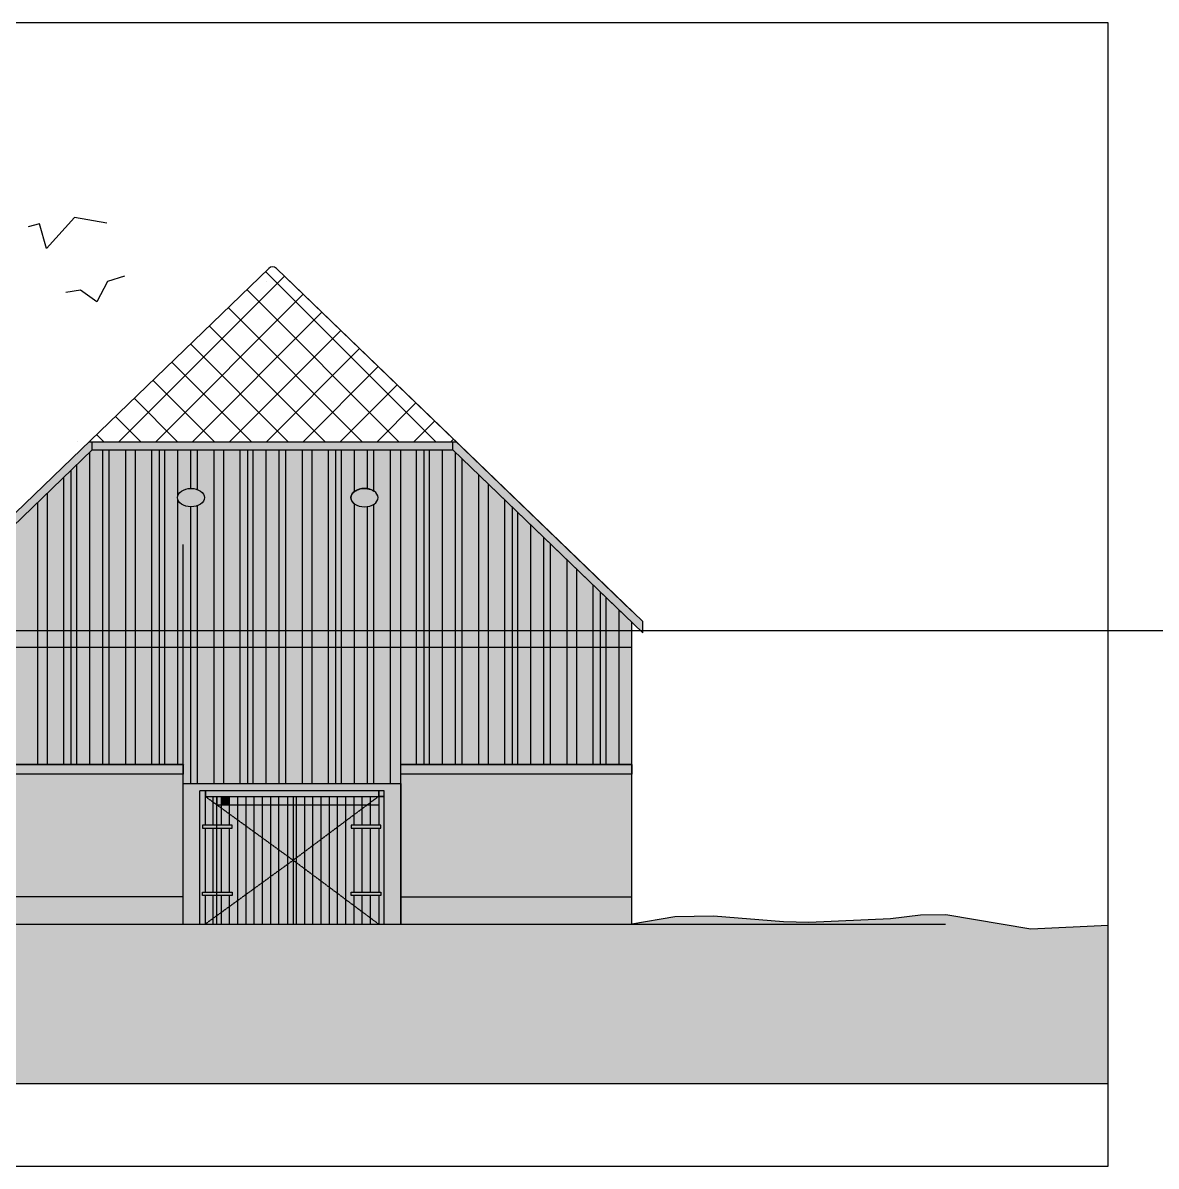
# Model space of a CAD drawing. Header units: metres. Extents: x 2773 to 296211, y -82189 to 61223.
# Drawn here: x 63380 to 84071, y -1969 to 18894 of the extents above; entities that cross this region are included whole.
import ezdxf

# ---------------------------------------------------------------- set-up
doc = ezdxf.new("R2010")
doc.units = ezdxf.units.M
doc.header["$LTSCALE"] = 0.5
doc.linetypes.add('ACAD_ISO03W100', pattern=[30, 12, -18])
doc.linetypes.add('DASHED2', pattern=[9.525, 6.35, -3.175])
doc.layers.add('-help', color=4, linetype='Continuous', plot=False)
doc.layers.add('KON_HL', color=4, linetype='Continuous', plot=False)
for name, color, linetype in [('-höhenlinien', 251, 'ACAD_ISO03W100'), ('KON_025', 1, 'Continuous'), ('KON_050', 5, 'Continuous'), ('KON_SCHRAFF', 1, 'Continuous'), ('KON_STRICHLINIE', 1, 'DASHED2'), ('schnitte', 250, 'Continuous')]:
    doc.layers.add(name, color=color, linetype=linetype)

msp = doc.modelspace()

# ---------------------------------------------------------------- hatches: boundary and pattern name
at = {"layer": '-höhenlinien', "ltscale": 0.01, "true_color": 0xe8e8e8, "transparency": 33554536}
h = msp.add_hatch(color=254, dxfattribs=at)
h.dxf.hatch_style = 1
h.set_gradient(color1=(188, 182, 179), rotation=270)
h.paths.add_polyline_path([(83193.38, -465.92), (83193.38, 2424.59), (81782.85, 2356.96), (80232.35, 2617.32), (79769.58, 2610.76), (79219.96, 2540.75), (77727.12, 2479.56), (77265.9, 2490.68), (75991.6, 2591.39), (75284.61, 2582.59), (74499.07, 2447.76), (61379.07, 2447.76), (61296.71, 2932.78), (61307.99, 3259.33), (61311.94, 3455.92), (61284.1, 3782.51), (61238.98, 4008.2), (61189.22, 4343.81), (61116.06, 4616.84), (61007.63, 4725.27), (60970.84, 4862.56), (60849.75, 4932.47), (60113.93, 4883.53), (59925.79, 4850.1), (59730.26, 4847.67), (59629.42, 4846.41), (59502.78, 4874.64), (59365.12, 4872.92), (57868.88, 4801.18), (56318.38, 5061.54), (55855.6, 5054.98), (55291.72, 4983.16), (55291.72, -465.92)])
at = {"layer": 'KON_025', "transparency": 33554656}
h = msp.add_hatch(dxfattribs=at)
h.set_pattern_fill('NET', color=256, scale=150, angle=45)
edge = h.paths.add_edge_path()
edge.add_arc((67939.37, 14341.62), 100, 48.899189, 133.9325)
edge.add_line((67869.99, 14413.63), (67939.07, 14480.76))
edge.add_line((67939.07, 14480.76), (64586.42, 11250.76))
edge.add_line((64586.42, 11250.76), (71291.44, 11250.76))
edge.add_line((71291.44, 11250.76), (68154.7, 14272.47))
edge.add_line((68154.7, 14272.47), (68005.11, 14416.97))
at = {"layer": 'KON_025', "true_color": 0x736c68, "transparency": 33554610}
h = msp.add_hatch(color=251, dxfattribs=at)
h.dxf.hatch_style = 1
h.paths.add_polyline_path([(64646.62, 11100.76), (64646.62, 11250.76), (64586.71, 11250.76), (61181.46, 7970.4), (61181.46, 7762.68)])
h.paths.add_polyline_path([(64646.62, 11250.76), (64646.62, 11100.76), (71231.53, 11100.76), (71231.53, 11250.76)])
h.paths.add_polyline_path([(71291.44, 11250.76), (71231.53, 11250.76), (71231.53, 11100.76), (74696.68, 7762.68), (74696.68, 7970.4)])
at = {"layer": 'KON_025', "true_color": 0x636466, "transparency": 33554544}
h = msp.add_hatch(color=251, dxfattribs=at)
h.dxf.hatch_style = 1
h.paths.add_polyline_path([(73319.62, 9086.44), (73319.62, 8619.6), (74010.69, 7953.04), (74494.69, 7953.04)])
h.paths.add_polyline_path([(74494.69, 7953.04), (74010.69, 7953.04), (74243.13, 7728.84), (74494.69, 7728.84)])
h.paths.add_polyline_path([(71231.23, 11100.76), (64646.62, 11100.76), (61379.07, 7953.04), (61863.39, 7953.04), (64782.14, 10764.75), (71095.59, 10764.75), (73319.62, 8619.6), (73319.62, 9086.44)])
h.paths.add_polyline_path([(61863.39, 7953.04), (61379.07, 7953.04), (61379.07, 7728.84), (61630.66, 7728.84)])
at = {"layer": 'KON_025', "true_color": 0x736c68, "transparency": 33554656}
h = msp.add_hatch(color=251, dxfattribs=at)
h.dxf.hatch_style = 1
edge = h.paths.add_edge_path()
edge.add_ellipse((69617.28, 10230.5), major_axis=(-247.41, 0), ratio=0.67297123, start_angle=0, end_angle=360, ccw=False)
edge = h.paths.add_edge_path()
edge.add_ellipse((66450.54, 10230.5), major_axis=(247.41, 0), ratio=0.67297123, start_angle=0, end_angle=360)
at = {"layer": 'KON_025', "true_color": 0x636466, "transparency": 33554544}
h = msp.add_hatch(color=251, dxfattribs=at)
h.dxf.hatch_style = 1
h.paths.add_polyline_path([(74499.07, 7493.57), (61379.07, 7493.57), (61379.07, 7354.26), (74499.07, 7354.26)])
at = {"layer": 'KON_025', "true_color": 0xa48f7a, "transparency": 33554467}
h = msp.add_hatch(color=252, dxfattribs=at)
h.dxf.hatch_style = 1
h.paths.add_polyline_path([(74499.07, 5360.76), (70279.07, 5360.76), (70279.07, 5010.76), (70279.07, 2947.76), (74499.07, 2947.76)])
h.paths.add_polyline_path([(66309.07, 5010.76), (66309.07, 5360.76), (61379.07, 5360.76), (61379.07, 2947.76), (66309.07, 2947.76)])
h.paths.add_polyline_path([(66309.07, 2947.76), (61379.07, 2947.76), (61379.07, 2447.76), (66309.07, 2447.76)])
h.paths.add_polyline_path([(74499.07, 2947.76), (70279.07, 2947.76), (70279.07, 2447.76), (74499.07, 2447.76)])
at = {"layer": 'KON_025', "true_color": 0x636466, "transparency": 33554544}
h = msp.add_hatch(color=251, dxfattribs=at)
h.dxf.hatch_style = 1
h.paths.add_polyline_path([(66309.07, 5185.76), (66309.07, 5360.76), (61379.07, 5360.76), (61379.07, 5185.76)])
h.paths.add_polyline_path([(74499.07, 5185.76), (74499.07, 5360.76), (70279.07, 5360.76), (70279.07, 5185.76)])
h = msp.add_hatch(color=251, dxfattribs=at)
h.dxf.hatch_style = 1
h.paths.add_polyline_path([(66309.07, 4919.28), (66551.55, 4919.28), (66551.55, 2447.76), (66309.07, 2447.76)])
h.paths.add_polyline_path([(66309.07, 5010.76), (70279.07, 5010.76), (70279.07, 4922.86), (66309.07, 4922.86)])
at = {"layer": 'KON_025', "true_color": 0x736c68, "transparency": 33554656}
h = msp.add_hatch(color=251, dxfattribs=at)
h.dxf.hatch_style = 1
h.paths.add_polyline_path([(67203.21, 4195.36), (67203.21, 4253.62), (66660.48, 4253.62), (66660.48, 4195.36)])
h.paths.add_polyline_path([(66660.48, 2971.9), (67203.21, 2971.9), (67203.21, 3030.15), (66660.48, 3030.15)])
h.paths.add_polyline_path([(69375.48, 2971.9), (69918.21, 2971.9), (69918.21, 3030.15), (69375.48, 3030.15)])
h.paths.add_polyline_path([(69918.21, 4195.36), (69918.21, 4253.62), (69375.48, 4253.62), (69375.48, 4195.36)])
at = {"layer": 'KON_SCHRAFF', "true_color": 0xa48f7a, "transparency": 33554574}
h = msp.add_hatch(color=252, dxfattribs=at)
h.dxf.hatch_style = 1
h.paths.add_polyline_path([(61616.8, 7493.57), (61379.07, 7493.57), (61379.07, 5360.76), (61616.8, 5360.76)])
h.paths.add_polyline_path([(61616.8, 8182.05), (61379.07, 7953.04), (61379.07, 7493.57), (61616.8, 7493.57)])
h.paths.add_polyline_path([(62216.73, 7493.57), (62040.42, 7493.57), (62040.42, 5360.76), (62216.73, 5360.76)])
h.paths.add_polyline_path([(62216.73, 8759.98), (62040.42, 8590.14), (62040.42, 7493.57), (62216.73, 7493.57)])
h.paths.add_polyline_path([(62654.02, 7493.57), (62514.37, 7493.57), (62514.37, 5360.76), (62654.02, 5360.76)])
h.paths.add_polyline_path([(62654.02, 9181.23), (62514.37, 9046.7), (62514.37, 7493.57), (62654.02, 7493.57)])
h.paths.add_polyline_path([(63651.17, 7493.57), (63346.4, 7493.57), (63346.4, 5360.76), (63651.17, 5360.76)])
h.paths.add_polyline_path([(63651.17, 10141.81), (63346.4, 9848.23), (63346.4, 7493.57), (63651.17, 7493.57)])
h.paths.add_polyline_path([(64264.76, 10732.91), (64125.11, 10598.38), (64125.11, 7493.57), (64264.76, 7493.57)])
h.paths.add_polyline_path([(64264.76, 7493.57), (64125.11, 7493.57), (64125.11, 5360.76), (64264.76, 5360.76)])
h.paths.add_polyline_path([(64838.29, 7493.57), (64600.56, 7493.57), (64600.56, 5360.76), (64838.29, 5360.76)])
h.paths.add_polyline_path([(64838.29, 11100.76), (64646.62, 11100.76), (64600.56, 11056.39), (64600.56, 7493.57), (64838.29, 7493.57)])
h.paths.add_polyline_path([(65438.22, 11100.76), (65261.91, 11100.76), (65261.91, 7493.57), (65438.22, 7493.57)])
h.paths.add_polyline_path([(65438.22, 7493.57), (65261.91, 7493.57), (65261.91, 5360.76), (65438.22, 5360.76)])
h.paths.add_polyline_path([(65973.58, 7493.57), (65875.51, 7493.57), (65875.51, 5360.76), (65973.58, 5360.76)])
h.paths.add_polyline_path([(65973.58, 11100.76), (65875.51, 11100.76), (65875.51, 7493.57), (65973.58, 7493.57)])
h.paths.add_polyline_path([(66309.07, 7493.57), (66211.3, 7493.57), (66211.3, 5360.76), (66309.07, 5360.76)])
h.paths.add_polyline_path([(66449.03, 7493.57), (66309.07, 7493.57), (66309.07, 5010.76), (66449.03, 5010.76)])
h.paths.add_polyline_path([(67584.32, 11100.76), (67486.25, 11100.76), (67486.25, 7493.57), (67584.32, 7493.57)])
h.paths.add_polyline_path([(67584.32, 7493.57), (67486.25, 7493.57), (67486.25, 5010.76), (67584.32, 5010.76)])
h.paths.add_polyline_path([(67346.6, 7493.57), (67048.96, 7493.57), (67048.96, 5010.76), (67346.6, 5010.76)])
h.paths.add_polyline_path([(67346.6, 11100.76), (67048.96, 11100.76), (67048.96, 7493.57), (67346.6, 7493.57)])
h.paths.add_polyline_path([(68483.4, 11100.76), (68178.64, 11100.76), (68178.64, 7493.57), (68483.4, 7493.57)])
h.paths.add_polyline_path([(68483.4, 7493.57), (68178.64, 7493.57), (68178.64, 5010.76), (68483.4, 5010.76)])
h.paths.add_polyline_path([(68957.34, 11100.76), (68659.71, 11100.76), (68659.71, 7493.57), (68957.34, 7493.57)])
h.paths.add_polyline_path([(68957.34, 7493.57), (68659.71, 7493.57), (68659.71, 5010.76), (68957.34, 5010.76)])
h.paths.add_polyline_path([(69432.79, 7493.57), (69195.07, 7493.57), (69195.07, 5010.76), (69432.79, 5010.76)])
h.paths.add_polyline_path([(70094.14, 7493.57), (69789.38, 7493.57), (69789.38, 5010.76), (70094.14, 5010.76)])
h.paths.add_polyline_path([(70707.74, 7493.57), (70568.09, 7493.57), (70568.09, 5360.76), (70707.74, 5360.76)])
h.paths.add_polyline_path([(70707.74, 11100.76), (70568.09, 11100.76), (70568.09, 7493.57), (70707.74, 7493.57)])
h.paths.add_polyline_path([(72178.83, 10187.83), (71881.2, 10474.57), (71881.2, 7493.57), (72178.83, 7493.57)])
h.paths.add_polyline_path([(72178.83, 7493.57), (71881.2, 7493.57), (71881.2, 5360.76), (72178.83, 5360.76)])
h.paths.add_polyline_path([(72654.28, 7493.57), (72416.55, 7493.57), (72416.55, 5360.76), (72654.28, 5360.76)])
h.paths.add_polyline_path([(72654.28, 9729.77), (72416.55, 9958.8), (72416.55, 7493.57), (72654.28, 7493.57)])
h.paths.add_polyline_path([(73315.63, 7493.57), (73010.87, 7493.57), (73010.87, 5360.76), (73315.63, 5360.76)])
h.paths.add_polyline_path([(73315.63, 9092.62), (73010.87, 9386.23), (73010.87, 7493.57), (73315.63, 7493.57)])
h.paths.add_polyline_path([(73789.57, 8636.01), (73491.94, 8922.76), (73491.94, 7493.57), (73789.57, 7493.57)])
h.paths.add_polyline_path([(73789.57, 7493.57), (73491.94, 7493.57), (73491.94, 5360.76), (73789.57, 5360.76)])
h.paths.add_polyline_path([(74265.02, 7493.57), (74027.3, 7493.57), (74027.3, 5360.76), (74265.02, 5360.76)])
h.paths.add_polyline_path([(74265.02, 8177.96), (74027.3, 8406.99), (74027.3, 7493.57), (74265.02, 7493.57)])
h.paths.add_polyline_path([(69432.79, 10119.57), (69410.79, 10138.79), (69393.18, 10159.96), (69380.33, 10182.63), (69372.5, 10206.31), (69369.88, 10230.5), (69374.1, 10261.15), (69386.64, 10290.75), (69407.06, 10318.3), (69432.79, 10341.17), (69432.79, 11100.76), (69195.07, 11100.76), (69195.07, 7493.57), (69432.79, 7493.57)])
h.paths.add_polyline_path([(69818.37, 10133.5), (69789.38, 10110.89), (69789.38, 7493.57), (70094.14, 7493.57), (70094.14, 11100.76), (69789.38, 11100.76), (69789.38, 10349.84), (69816.4, 10329.33), (69839.43, 10303.8), (69855.31, 10275.91), (69863.54, 10246.56), (69863.84, 10216.69), (69856.2, 10187.27), (69840.88, 10159.24)])
h.paths.add_polyline_path([(66449.03, 10064.01), (66408.81, 10066.39), (66369.7, 10073.15), (66332.75, 10084.09), (66298.93, 10098.93), (66269.15, 10117.28), (66244.2, 10138.64), (66224.74, 10162.45), (66211.3, 10188.07), (66211.3, 7493.57), (66449.03, 7493.57)])
h.paths.add_polyline_path([(66408.81, 10394.62), (66449.03, 10397), (66449.03, 11100.76), (66211.3, 11100.76), (66211.3, 10272.93), (66224.74, 10298.55), (66244.2, 10322.36), (66269.15, 10343.73), (66298.93, 10362.07), (66332.75, 10376.92), (66369.7, 10387.86)])
at = {"layer": 'KON_SCHRAFF', "true_color": 0x826e59, "transparency": 33554526}
h = msp.add_hatch(color=47, dxfattribs=at)
h.dxf.hatch_style = 1
h.paths.add_polyline_path([(61735.66, 7493.57), (61616.8, 7493.57), (61616.8, 5360.76), (61735.66, 5360.76)])
h.paths.add_polyline_path([(61735.66, 8296.55), (61616.8, 8182.05), (61616.8, 7493.57), (61735.66, 7493.57)])
h.paths.add_polyline_path([(62514.37, 9046.7), (62216.73, 8759.98), (62216.73, 7493.57), (62514.37, 7493.57)])
h.paths.add_polyline_path([(62514.37, 7493.57), (62216.73, 7493.57), (62216.73, 5360.76), (62514.37, 5360.76)])
h.paths.add_polyline_path([(62989.82, 7493.57), (62752.09, 7493.57), (62752.09, 5360.76), (62989.82, 5360.76)])
h.paths.add_polyline_path([(62989.82, 9504.72), (62752.09, 9275.71), (62752.09, 7493.57), (62989.82, 7493.57)])
h.paths.add_polyline_path([(63827.48, 7493.57), (63651.17, 7493.57), (63651.17, 5360.76), (63827.48, 5360.76)])
h.paths.add_polyline_path([(63827.48, 10311.66), (63651.17, 10141.81), (63651.17, 7493.57), (63827.48, 7493.57)])
h.paths.add_polyline_path([(64600.56, 7493.57), (64362.84, 7493.57), (64362.84, 5360.76), (64600.56, 5360.76)])
h.paths.add_polyline_path([(64600.56, 11056.39), (64362.84, 10827.38), (64362.84, 7493.57), (64600.56, 7493.57)])
h.paths.add_polyline_path([(65261.91, 7493.57), (64957.15, 7493.57), (64957.15, 5360.76), (65261.91, 5360.76)])
h.paths.add_polyline_path([(65261.91, 11100.76), (64957.15, 11100.76), (64957.15, 7493.57), (65261.91, 7493.57)])
h.paths.add_polyline_path([(65735.85, 11100.76), (65438.22, 11100.76), (65438.22, 7493.57), (65735.85, 7493.57)])
h.paths.add_polyline_path([(65735.85, 7493.57), (65438.22, 7493.57), (65438.22, 5360.76), (65735.85, 5360.76)])
h.paths.add_polyline_path([(66211.3, 7493.57), (65973.58, 7493.57), (65973.58, 5360.76), (66211.3, 5360.76)])
h.paths.add_polyline_path([(66872.65, 7493.57), (66567.89, 7493.57), (66567.89, 5010.76), (66872.65, 5010.76)])
h.paths.add_polyline_path([(67822.05, 11100.76), (67584.32, 11100.76), (67584.32, 7493.57), (67822.05, 7493.57)])
h.paths.add_polyline_path([(67822.05, 7493.57), (67584.32, 7493.57), (67584.32, 5010.76), (67822.05, 5010.76)])
h.paths.add_polyline_path([(68178.64, 7493.57), (68059.77, 7493.57), (68059.77, 5010.76), (68178.64, 5010.76)])
h.paths.add_polyline_path([(68178.64, 11100.76), (68059.77, 11100.76), (68059.77, 7493.57), (68178.64, 7493.57)])
h.paths.add_polyline_path([(68659.71, 11100.76), (68483.4, 11100.76), (68483.4, 7493.57), (68659.71, 7493.57)])
h.paths.add_polyline_path([(68659.71, 7493.57), (68483.4, 7493.57), (68483.4, 5010.76), (68659.71, 5010.76)])
h.paths.add_polyline_path([(70568.09, 7493.57), (70279.07, 7493.57), (70279.07, 5360.76), (70568.09, 5360.76)])
h.paths.add_polyline_path([(70568.09, 11100.76), (70279.07, 11100.76), (70279.07, 7493.57), (70568.09, 7493.57)])
h.paths.add_polyline_path([(71043.54, 11100.76), (70805.81, 11100.76), (70805.81, 7493.57), (71043.54, 7493.57)])
h.paths.add_polyline_path([(71043.54, 7493.57), (70805.81, 7493.57), (70805.81, 5360.76), (71043.54, 5360.76)])
h.paths.add_polyline_path([(71704.89, 10644.43), (71400.12, 10938.04), (71400.12, 7493.57), (71704.89, 7493.57)])
h.paths.add_polyline_path([(71704.89, 7493.57), (71400.12, 7493.57), (71400.12, 5360.76), (71704.89, 5360.76)])
h.paths.add_polyline_path([(72416.55, 7493.57), (72318.48, 7493.57), (72318.48, 5360.76), (72416.55, 5360.76)])
h.paths.add_polyline_path([(72416.55, 9958.8), (72318.48, 10053.29), (72318.48, 7493.57), (72416.55, 7493.57)])
h.paths.add_polyline_path([(73491.94, 8922.76), (73315.63, 9092.62), (73315.63, 7493.57), (73491.94, 7493.57)])
h.paths.add_polyline_path([(73491.94, 7493.57), (73315.63, 7493.57), (73315.63, 5360.76), (73491.94, 5360.76)])
h.paths.add_polyline_path([(73929.22, 7493.57), (73789.57, 7493.57), (73789.57, 5360.76), (73929.22, 5360.76)])
h.paths.add_polyline_path([(73929.22, 8501.47), (73789.57, 8636.01), (73789.57, 7493.57), (73929.22, 7493.57)])
h.paths.add_polyline_path([(66567.89, 10377.08), (66604.88, 10360.63), (66636.91, 10340.01), (66662.96, 10315.86), (66682.19, 10288.98), (66693.98, 10260.22), (66697.95, 10230.5), (66693.98, 10200.79), (66682.19, 10172.03), (66662.96, 10145.14), (66636.91, 10121), (66604.88, 10100.38), (66567.89, 10083.93), (66567.89, 7493.57), (66872.65, 7493.57), (66872.65, 11100.76), (66567.89, 11100.76)])
h.paths.add_polyline_path([(66211.3, 10188.07), (66203.9, 10217.4), (66204.38, 10247.15), (66211.3, 10271.45), (66211.3, 11100.76), (65973.58, 11100.76), (65973.58, 7493.57), (66211.3, 7493.57)])
at = {"layer": 'KON_SCHRAFF', "true_color": 0xc5b7aa}
h = msp.add_hatch(color=9, dxfattribs=at)
h.dxf.hatch_style = 1
h.paths.add_polyline_path([(62040.42, 7493.57), (61735.66, 7493.57), (61735.66, 5360.76), (62040.42, 5360.76)])
h.paths.add_polyline_path([(62040.42, 8590.14), (61735.66, 8296.55), (61735.66, 7493.57), (62040.42, 7493.57)])
h.paths.add_polyline_path([(62752.09, 9275.71), (62654.02, 9181.23), (62654.02, 7493.57), (62752.09, 7493.57)])
h.paths.add_polyline_path([(62752.09, 7493.57), (62654.02, 7493.57), (62654.02, 5360.76), (62752.09, 5360.76)])
h.paths.add_polyline_path([(63227.54, 7493.57), (62989.82, 7493.57), (62989.82, 5360.76), (63227.54, 5360.76)])
h.paths.add_polyline_path([(63227.54, 9733.72), (62989.82, 9504.72), (62989.82, 7493.57), (63227.54, 7493.57)])
h.paths.add_polyline_path([(64125.11, 10598.38), (63827.48, 10311.66), (63827.48, 7493.57), (64125.11, 7493.57)])
h.paths.add_polyline_path([(64125.11, 7493.57), (63827.48, 7493.57), (63827.48, 5360.76), (64125.11, 5360.76)])
h.paths.add_polyline_path([(64362.84, 10827.38), (64264.76, 10732.91), (64264.76, 7493.57), (64362.84, 7493.57)])
h.paths.add_polyline_path([(64362.84, 7493.57), (64264.76, 7493.57), (64264.76, 5360.76), (64362.84, 5360.76)])
h.paths.add_polyline_path([(65875.51, 7493.57), (65735.85, 7493.57), (65735.85, 5360.76), (65875.51, 5360.76)])
h.paths.add_polyline_path([(65875.51, 11100.76), (65735.85, 11100.76), (65735.85, 7493.57), (65875.51, 7493.57)])
h.paths.add_polyline_path([(66567.89, 7493.57), (66449.03, 7493.57), (66449.03, 5010.76), (66567.89, 5010.76)])
h.paths.add_polyline_path([(67048.96, 11100.76), (66872.65, 11100.76), (66872.65, 7493.57), (67048.96, 7493.57)])
h.paths.add_polyline_path([(67048.96, 7493.57), (66872.65, 7493.57), (66872.65, 5010.76), (67048.96, 5010.76)])
h.paths.add_polyline_path([(67486.25, 11100.76), (67346.6, 11100.76), (67346.6, 7493.57), (67486.25, 7493.57)])
h.paths.add_polyline_path([(67486.25, 7493.57), (67346.6, 7493.57), (67346.6, 5010.76), (67486.25, 5010.76)])
h.paths.add_polyline_path([(67939.07, 7493.57), (67822.05, 7493.57), (67822.05, 5010.76), (67939.07, 5010.76)])
h.paths.add_polyline_path([(68059.77, 7493.57), (67939.07, 7493.57), (67939.07, 5010.76), (68059.77, 5010.76)])
h.paths.add_polyline_path([(68059.77, 11100.76), (67939.07, 11100.76), (67939.07, 7493.57), (68059.77, 7493.57)])
h.paths.add_polyline_path([(67939.07, 11100.76), (67822.05, 11100.76), (67822.05, 7493.57), (67939.07, 7493.57)])
h.paths.add_polyline_path([(69096.99, 11100.76), (68957.34, 11100.76), (68957.34, 7493.57), (69096.99, 7493.57)])
h.paths.add_polyline_path([(69096.99, 7493.57), (68957.34, 7493.57), (68957.34, 5010.76), (69096.99, 5010.76)])
h.paths.add_polyline_path([(69789.38, 7493.57), (69670.52, 7493.57), (69670.52, 5010.76), (69789.38, 5010.76)])
h.paths.add_polyline_path([(70805.81, 11100.76), (70707.74, 11100.76), (70707.74, 7493.57), (70805.81, 7493.57)])
h.paths.add_polyline_path([(70805.81, 7493.57), (70707.74, 7493.57), (70707.74, 5360.76), (70805.81, 5360.76)])
h.paths.add_polyline_path([(72892, 7493.57), (72654.28, 7493.57), (72654.28, 5360.76), (72892, 5360.76)])
h.paths.add_polyline_path([(72892, 9500.74), (72654.28, 9729.77), (72654.28, 7493.57), (72892, 7493.57)])
h.paths.add_polyline_path([(71400.12, 10938.04), (71281.26, 11052.56), (71281.26, 7493.57), (71400.12, 7493.57)])
h.paths.add_polyline_path([(71400.12, 7493.57), (71281.26, 7493.57), (71281.26, 5360.76), (71400.12, 5360.76)])
h.paths.add_polyline_path([(74027.3, 7493.57), (73929.22, 7493.57), (73929.22, 5360.76), (74027.3, 5360.76)])
h.paths.add_polyline_path([(74027.3, 8406.99), (73929.22, 8501.47), (73929.22, 7493.57), (74027.3, 7493.57)])
h.paths.add_polyline_path([(69670.52, 10393.1), (69713.03, 10384.03), (69752.44, 10369.96), (69787.45, 10351.37), (69789.38, 10349.89), (69789.38, 11100.76), (69670.52, 11100.76)])
h.paths.add_polyline_path([(69713.03, 10076.98), (69670.52, 10067.91), (69670.52, 7493.57), (69789.38, 7493.57), (69789.38, 10111.12), (69787.45, 10109.64), (69752.44, 10091.04)])
h.paths.add_polyline_path([(66449.03, 10396.55), (66483.86, 10395.49), (66527.11, 10388.83), (66567.89, 10377.08), (66567.89, 11100.76), (66449.03, 11100.76)])
h.paths.add_polyline_path([(66483.86, 10065.52), (66449.03, 10064.46), (66449.03, 7493.57), (66567.89, 7493.57), (66567.89, 10083.93), (66527.11, 10072.18)])
at = {"layer": 'KON_SCHRAFF', "true_color": 0x826e59, "transparency": 33554562}
h = msp.add_hatch(color=47, dxfattribs=at)
h.dxf.hatch_style = 1
h.paths.add_polyline_path([(64957.15, 11100.76), (64838.29, 11100.76), (64838.29, 7493.57), (64957.15, 7493.57)])
h.paths.add_polyline_path([(64957.15, 7493.57), (64838.29, 7493.57), (64838.29, 5360.76), (64957.15, 5360.76)])
h.paths.add_polyline_path([(63346.4, 9848.23), (63227.54, 9733.72), (63227.54, 7493.57), (63346.4, 7493.57)])
h.paths.add_polyline_path([(63346.4, 7493.57), (63227.54, 7493.57), (63227.54, 5360.76), (63346.4, 5360.76)])
h.paths.add_polyline_path([(69670.52, 7493.57), (69432.79, 7493.57), (69432.79, 5010.76), (69670.52, 5010.76)])
h.paths.add_polyline_path([(69195.07, 11100.76), (69096.99, 11100.76), (69096.99, 7493.57), (69195.07, 7493.57)])
h.paths.add_polyline_path([(69195.07, 7493.57), (69096.99, 7493.57), (69096.99, 5010.76), (69195.07, 5010.76)])
h.paths.add_polyline_path([(70279.07, 7493.57), (70094.14, 7493.57), (70094.14, 5010.76), (70279.07, 5010.76), (70279.07, 5360.76)])
h.paths.add_polyline_path([(70279.07, 11100.76), (70094.14, 11100.76), (70094.14, 7493.57), (70279.07, 7493.57)])
h.paths.add_polyline_path([(71281.26, 11052.56), (71231.23, 11100.76), (71043.54, 11100.76), (71043.54, 7493.57), (71281.26, 7493.57)])
h.paths.add_polyline_path([(71281.26, 7493.57), (71043.54, 7493.57), (71043.54, 5360.76), (71281.26, 5360.76)])
h.paths.add_polyline_path([(71881.2, 7493.57), (71704.89, 7493.57), (71704.89, 5360.76), (71881.2, 5360.76)])
h.paths.add_polyline_path([(71881.2, 10474.57), (71704.89, 10644.43), (71704.89, 7493.57), (71881.2, 7493.57)])
h.paths.add_polyline_path([(72318.48, 10053.29), (72178.83, 10187.83), (72178.83, 7493.57), (72318.48, 7493.57)])
h.paths.add_polyline_path([(72318.48, 7493.57), (72178.83, 7493.57), (72178.83, 5360.76), (72318.48, 5360.76)])
h.paths.add_polyline_path([(73010.87, 7493.57), (72892, 7493.57), (72892, 5360.76), (73010.87, 5360.76)])
h.paths.add_polyline_path([(73010.87, 9386.23), (72892, 9500.74), (72892, 7493.57), (73010.87, 7493.57)])
h.paths.add_polyline_path([(69670.52, 10068.51), (69638.6, 10064.63), (69592.75, 10064.83), (69547.75, 10070.72), (69505.14, 10082.09), (69466.37, 10098.57), (69432.79, 10119.57), (69432.79, 7493.57), (69670.52, 7493.57)])
h.paths.add_polyline_path([(69638.6, 10396.38), (69670.52, 10392.49), (69670.52, 11100.76), (69432.79, 11100.76), (69432.79, 10341.44), (69466.37, 10362.44), (69505.14, 10378.91), (69547.75, 10390.29), (69592.75, 10396.18)])
h = msp.add_hatch(color=47, dxfattribs=at)
h.dxf.hatch_style = 1
h.paths.add_polyline_path([(74265.02, 8177.96), (74499.07, 7953.04), (74499.07, 7493.57), (74265.02, 7493.57)])
h = msp.add_hatch(color=47, dxfattribs=at)
h.dxf.hatch_style = 1
h.paths.add_polyline_path([(74499.07, 7493.57), (74265.02, 7493.57), (74265.02, 5360.76), (74499.07, 5360.76)])
at = {"layer": 'KON_SCHRAFF', "true_color": 0xa48f7a, "transparency": 33554521}
h = msp.add_hatch(color=252, dxfattribs=at)
h.dxf.hatch_style = 1
h.paths.add_polyline_path([(66611.57, 4877.76), (69976.57, 4877.76), (69976.57, 2447.76), (70279.07, 2447.76), (70279.07, 2947.76), (70279.07, 5010.76), (66309.07, 5010.76), (66309.07, 2447.76), (66611.57, 2447.76)])
at = {"layer": 'KON_SCHRAFF', "true_color": 0x826e59, "transparency": 33554585}
h = msp.add_hatch(color=47, dxfattribs=at)
h.dxf.hatch_style = 1
h.paths.add_polyline_path([(69976.57, 4877.76), (66711.57, 4877.76), (66711.57, 4777.76), (69876.57, 4777.76), (69976.57, 4777.76)])
h.paths.add_polyline_path([(66711.57, 4877.76), (66611.57, 4877.76), (66611.57, 2447.76), (66711.57, 2447.76), (66711.57, 2971.9), (66660.48, 2971.9), (66660.48, 3030.15), (66711.57, 3030.15), (66711.57, 4195.36), (66660.48, 4195.36), (66660.48, 4253.62), (66711.57, 4253.62)])
h.paths.add_polyline_path([(69976.57, 4777.76), (69876.57, 4777.76), (69876.57, 4253.62), (69918.21, 4253.62), (69918.21, 4195.36), (69876.57, 4195.36), (69876.57, 3030.15), (69918.21, 3030.15), (69918.21, 2971.9), (69876.57, 2971.9), (69876.57, 2447.76), (69976.57, 2447.76)])
at = {"layer": 'KON_SCHRAFF', "true_color": 0xa48f7a, "transparency": 33554574}
h = msp.add_hatch(color=252, dxfattribs=at)
h.dxf.hatch_style = 1
h.paths.add_polyline_path([(66854.53, 4777.76), (66711.57, 4777.76), (66711.57, 4253.62), (66854.53, 4253.62)])
h.paths.add_polyline_path([(66854.53, 4195.36), (66711.57, 4195.36), (66711.57, 3030.15), (66854.53, 3030.15)])
h.paths.add_polyline_path([(66854.53, 2971.9), (66711.57, 2971.9), (66711.57, 2447.76), (66854.53, 2447.76)])
h.paths.add_polyline_path([(67154.53, 4195.36), (67004.53, 4195.36), (67004.53, 3030.15), (67154.53, 3030.15)])
h.paths.add_polyline_path([(67154.53, 2971.9), (67004.53, 2971.9), (67004.53, 2447.76), (67154.53, 2447.76)])
h.paths.add_polyline_path([(67154.53, 4624.34), (67004.53, 4624.34), (67004.53, 4253.62), (67154.53, 4253.62)])
h.paths.add_polyline_path([(67454.53, 4624.34), (67304.53, 4624.34), (67304.53, 2447.76), (67454.53, 2447.76)])
h.paths.add_polyline_path([(67454.53, 4777.76), (67304.53, 4777.76), (67304.53, 4624.34), (67454.53, 4624.34)])
h.paths.add_polyline_path([(67754.53, 4624.34), (67604.53, 4624.34), (67604.53, 2447.76), (67754.53, 2447.76)])
h.paths.add_polyline_path([(67754.53, 4777.76), (67604.53, 4777.76), (67604.53, 4624.34), (67754.53, 4624.34)])
h.paths.add_polyline_path([(68316.57, 4624.34), (68220.75, 4624.34), (68220.75, 2447.76), (68316.57, 2447.76)])
h.paths.add_polyline_path([(68316.57, 4777.76), (68220.75, 4777.76), (68220.75, 4624.34), (68316.57, 4624.34)])
h.paths.add_polyline_path([(68676.57, 4624.34), (68526.57, 4624.34), (68526.57, 2447.76), (68676.57, 2447.76)])
h.paths.add_polyline_path([(68676.57, 4777.76), (68526.57, 4777.76), (68526.57, 4624.34), (68676.57, 4624.34)])
h.paths.add_polyline_path([(69126.57, 4624.34), (68976.57, 4624.34), (68976.57, 2447.76), (69126.57, 2447.76)])
h.paths.add_polyline_path([(69126.57, 4777.76), (68976.57, 4777.76), (68976.57, 4624.34), (69126.57, 4624.34)])
h.paths.add_polyline_path([(69426.57, 4624.34), (69276.57, 4624.34), (69276.57, 2447.76), (69426.57, 2447.76), (69426.57, 2971.9), (69375.48, 2971.9), (69375.48, 3030.15), (69426.57, 3030.15), (69426.57, 4195.36), (69375.48, 4195.36), (69375.48, 4253.62), (69426.57, 4253.62)])
h.paths.add_polyline_path([(69426.57, 4777.76), (69276.57, 4777.76), (69276.57, 4624.34), (69426.57, 4624.34)])
h.paths.add_polyline_path([(69876.57, 4624.34), (69726.57, 4624.34), (69726.57, 4253.62), (69876.57, 4253.62)])
h.paths.add_polyline_path([(69876.57, 4777.76), (69726.57, 4777.76), (69726.57, 4624.34), (69876.57, 4624.34)])
h.paths.add_polyline_path([(69876.57, 4195.36), (69726.57, 4195.36), (69726.57, 3030.15), (69876.57, 3030.15)])
h.paths.add_polyline_path([(69876.57, 2971.9), (69726.57, 2971.9), (69726.57, 2447.76), (69876.57, 2447.76)])
at = {"layer": 'KON_SCHRAFF', "true_color": 0x826e59, "transparency": 33554526}
h = msp.add_hatch(color=47, dxfattribs=at)
h.dxf.hatch_style = 1
h.paths.add_polyline_path([(67004.53, 4624.34), (66919.07, 4624.34), (66919.07, 4253.62), (67004.53, 4253.62)])
h.paths.add_polyline_path([(67004.53, 4777.76), (66919.07, 4777.76), (66919.07, 4624.34), (67004.53, 4624.34)])
h.paths.add_polyline_path([(66919.07, 4624.34), (66919.07, 4777.76), (66854.53, 4777.76), (66854.53, 4253.62), (66919.07, 4253.62)])
h.paths.add_polyline_path([(67004.53, 4195.36), (66919.07, 4195.36), (66919.07, 3030.15), (67004.53, 3030.15)])
h.paths.add_polyline_path([(66919.07, 4195.36), (66854.53, 4195.36), (66854.53, 3030.15), (66919.07, 3030.15)])
h.paths.add_polyline_path([(67004.53, 2971.9), (66919.07, 2971.9), (66919.07, 2447.76), (67004.53, 2447.76)])
h.paths.add_polyline_path([(66919.07, 2971.9), (66854.53, 2971.9), (66854.53, 2447.76), (66919.07, 2447.76)])
h.paths.add_polyline_path([(67904.53, 4624.34), (67754.53, 4624.34), (67754.53, 2447.76), (67904.53, 2447.76)])
h.paths.add_polyline_path([(67904.53, 4777.76), (67754.53, 4777.76), (67754.53, 4624.34), (67904.53, 4624.34)])
h.paths.add_polyline_path([(68376.57, 4624.34), (68316.57, 4624.34), (68316.57, 2447.76), (68376.57, 2447.76)])
h.paths.add_polyline_path([(68376.57, 4777.76), (68316.57, 4777.76), (68316.57, 4624.34), (68376.57, 4624.34)])
h.paths.add_polyline_path([(68976.57, 4624.34), (68826.57, 4624.34), (68826.57, 2447.76), (68976.57, 2447.76)])
h.paths.add_polyline_path([(68976.57, 4777.76), (68826.57, 4777.76), (68826.57, 4624.34), (68976.57, 4624.34)])
h.paths.add_polyline_path([(69576.57, 4777.76), (69426.57, 4777.76), (69426.57, 4624.34), (69576.57, 4624.34)])
h.paths.add_polyline_path([(69576.57, 4624.34), (69426.57, 4624.34), (69426.57, 4253.62), (69576.57, 4253.62)])
h.paths.add_polyline_path([(69576.57, 4195.36), (69426.57, 4195.36), (69426.57, 3030.15), (69576.57, 3030.15)])
h.paths.add_polyline_path([(69576.57, 2971.9), (69426.57, 2971.9), (69426.57, 2447.76), (69576.57, 2447.76)])
at = {"layer": 'KON_SCHRAFF', "true_color": 0xa48f7a, "transparency": 33554574}
h = msp.add_hatch(color=252, dxfattribs=at)
h.dxf.hatch_style = 1
h.paths.add_polyline_path([(67154.53, 4624.34), (67154.53, 4777.76), (67004.53, 4777.76), (67004.53, 4624.34)])
at = {"layer": 'KON_SCHRAFF', "true_color": 0x826e59, "transparency": 33554562}
h = msp.add_hatch(color=47, dxfattribs=at)
h.dxf.hatch_style = 1
h.paths.add_polyline_path([(67304.53, 4624.34), (67154.53, 4624.34), (67154.53, 4253.62), (67203.21, 4253.62), (67203.21, 4195.36), (67154.53, 4195.36), (67154.53, 3030.15), (67203.21, 3030.15), (67203.21, 2971.9), (67154.53, 2971.9), (67154.53, 2447.76), (67304.53, 2447.76)])
h.paths.add_polyline_path([(67304.53, 4777.76), (67154.53, 4777.76), (67154.53, 4624.34), (67304.53, 4624.34)])
h.paths.add_polyline_path([(68054.53, 4624.34), (67904.53, 4624.34), (67904.53, 2447.76), (68054.53, 2447.76)])
h.paths.add_polyline_path([(68054.53, 4777.76), (67904.53, 4777.76), (67904.53, 4624.34), (68054.53, 4624.34)])
h.paths.add_polyline_path([(68826.57, 4624.34), (68676.57, 4624.34), (68676.57, 2447.76), (68826.57, 2447.76)])
h.paths.add_polyline_path([(68826.57, 4777.76), (68676.57, 4777.76), (68676.57, 4624.34), (68826.57, 4624.34)])
h.paths.add_polyline_path([(69726.57, 4777.76), (69576.57, 4777.76), (69576.57, 4624.34), (69726.57, 4624.34)])
h.paths.add_polyline_path([(69726.57, 4624.34), (69576.57, 4624.34), (69576.57, 4253.62), (69726.57, 4253.62)])
h.paths.add_polyline_path([(69726.57, 4195.36), (69576.57, 4195.36), (69576.57, 3030.15), (69726.57, 3030.15)])
h.paths.add_polyline_path([(69726.57, 2971.9), (69576.57, 2971.9), (69576.57, 2447.76), (69726.57, 2447.76)])
at = {"layer": 'KON_SCHRAFF', "true_color": 0x826e59, "transparency": 33554526}
h = msp.add_hatch(color=47, dxfattribs=at)
h.dxf.hatch_style = 1
h.paths.add_polyline_path([(67604.53, 4624.34), (67454.53, 4624.34), (67454.53, 2447.76), (67604.53, 2447.76)])
h.paths.add_polyline_path([(67604.53, 4777.76), (67454.53, 4777.76), (67454.53, 4624.34), (67604.53, 4624.34)])
h.paths.add_polyline_path([(68220.75, 4777.76), (68054.53, 4777.76), (68054.53, 4624.34), (68220.75, 4624.34)])
h.paths.add_polyline_path([(68220.75, 4624.34), (68054.53, 4624.34), (68054.53, 2447.76), (68220.75, 2447.76)])
h.paths.add_polyline_path([(68526.57, 4624.34), (68376.57, 4624.34), (68376.57, 2447.76), (68526.57, 2447.76)])
h.paths.add_polyline_path([(68526.57, 4777.76), (68376.57, 4777.76), (68376.57, 4624.34), (68526.57, 4624.34)])
h.paths.add_polyline_path([(69276.57, 4624.34), (69126.57, 4624.34), (69126.57, 2447.76), (69276.57, 2447.76)])
h.paths.add_polyline_path([(69276.57, 4777.76), (69126.57, 4777.76), (69126.57, 4624.34), (69276.57, 4624.34)])

# ---------------------------------------------------------------- linework, layer by layer
at = {"layer": '-help'}
msp.add_lwpolyline([(83193.38, 18893.94), (55291.72, 18893.94), (55291.72, -1969.48), (83193.38, -1969.48)], close=True, dxfattribs=at)
at = {"layer": 'KON_025'}
for points in [[(64838.29, 11493.11), (64838.29, 11493.41)], [(71043.54, 11489.57), (71043.54, 11489.87)], [(64600.56, 11264.1), (64600.56, 11264.39)], [(64600.56, 5360.76), (64600.56, 5360.76), (64600.56, 5360.76), (64838.29, 5360.76), (64838.29, 11100.76)], [(64719.42, 5360.76), (64719.42, 5360.76), (64719.42, 5360.76), (64957.15, 5360.76), (64957.15, 11100.76)], [(65024.19, 5360.76), (65024.19, 5360.76), (65024.19, 5360.76), (65261.91, 5360.76), (65261.91, 11100.76)], [(65200.5, 5360.76), (65200.5, 5360.76), (65200.5, 5360.76), (65438.22, 5360.76), (65438.22, 11100.76)], [(65498.13, 5360.76), (65498.13, 5360.76), (65498.13, 5360.76), (65735.85, 5360.76), (65735.85, 11100.76)], [(65637.78, 5360.76), (65637.78, 5360.76), (65637.78, 5360.76), (65875.51, 5360.76), (65875.51, 11100.76)], [(65735.85, 5360.76), (65735.85, 5360.76), (65735.85, 5360.76), (65973.58, 5360.76), (65973.58, 11100.76)], [(66211.3, 10272.93), (66211.3, 11100.76)], [(66449.03, 10397), (66449.03, 11100.76)], [(66567.89, 10377.08), (66567.89, 11100.76)], [(66634.93, 5010.76), (66634.93, 5010.76), (66634.93, 5010.76), (66872.65, 5010.76), (66872.65, 11100.76)], [(66811.24, 5010.76), (66811.24, 5010.76), (66811.24, 5010.76), (67048.96, 5010.76), (67048.96, 11100.76)], [(67108.87, 5010.76), (67108.87, 5010.76), (67108.87, 5010.76), (67346.6, 5010.76), (67346.6, 11100.76)], [(67248.52, 5010.76), (67248.52, 5010.76), (67248.52, 5010.76), (67486.25, 5010.76), (67486.25, 11100.76)], [(67346.6, 5010.76), (67346.6, 5010.76), (67346.6, 5010.76), (67584.32, 5010.76), (67584.32, 11100.76)], [(67584.32, 5010.76), (67584.32, 5010.76), (67584.32, 5010.76), (67822.05, 5010.76), (67822.05, 11100.76)], [(67822.05, 5010.76), (67822.05, 5010.76), (67822.05, 5010.76), (68059.77, 5010.76), (68059.77, 11100.76)], [(67940.91, 5010.76), (67940.91, 5010.76), (67940.91, 5010.76), (68178.64, 5010.76), (68178.64, 11100.76)], [(68245.67, 5010.76), (68245.67, 5010.76), (68245.67, 5010.76), (68483.4, 5010.76), (68483.4, 11100.76)], [(68421.98, 5010.76), (68421.98, 5010.76), (68421.98, 5010.76), (68659.71, 5010.76), (68659.71, 11100.76)], [(68719.62, 5010.76), (68719.62, 5010.76), (68719.62, 5010.76), (68957.34, 5010.76), (68957.34, 11100.76)], [(68859.27, 5010.76), (68859.27, 5010.76), (68859.27, 5010.76), (69096.99, 5010.76), (69096.99, 11100.76)], [(68957.34, 5010.76), (68957.34, 5010.76), (68957.34, 5010.76), (69195.07, 5010.76), (69195.07, 11100.76)], [(69432.79, 10341.44), (69432.79, 11100.76)], [(69670.52, 10393.1), (69670.52, 11100.76)], [(69789.38, 10350.12), (69789.38, 11100.76)], [(69856.42, 5010.76), (69856.42, 5010.76), (69856.42, 5010.76), (70094.14, 5010.76), (70094.14, 11100.76)], [(70279.07, 5360.76), (70279.07, 11100.76)], [(70330.36, 5360.76), (70330.36, 5360.76), (70330.36, 5360.76), (70568.09, 5360.76), (70568.09, 11100.76)], [(70470.01, 5360.76), (70470.01, 5360.76), (70470.01, 5360.76), (70707.74, 5360.76), (70707.74, 11100.76)], [(70568.09, 5360.76), (70568.09, 5360.76), (70568.09, 5360.76), (70805.81, 5360.76), (70805.81, 11100.76)], [(70805.81, 5360.76), (70805.81, 5360.76), (70805.81, 5360.76), (71043.54, 5360.76), (71043.54, 11100.76)], [(71281.26, 11260.57), (71281.26, 11260.85)], [(71400.12, 11146.06), (71400.12, 11146.33)], [(64264.76, 10940.62), (64264.76, 10940.87)], [(64362.84, 5360.76), (64362.84, 5360.76), (64362.84, 5360.76), (64600.56, 5360.76), (64600.56, 11056.39)], [(64362.84, 11035.1), (64362.84, 11035.36)], [(71043.54, 5360.76), (71043.54, 5360.76), (71043.54, 5360.76), (71281.26, 5360.76), (71281.26, 11052.85)], [(71162.4, 5360.76), (71162.4, 5360.76), (71162.4, 5360.76), (71400.12, 5360.76), (71400.12, 10938.35)], [(71704.89, 10852.48), (71704.89, 10852.72)], [(64027.04, 5360.76), (64027.04, 5360.76), (64027.04, 5360.76), (64264.76, 5360.76), (64264.76, 10732.91)], [(64125.11, 5360.76), (64125.11, 5360.76), (64125.11, 5360.76), (64362.84, 5360.76), (64362.84, 10827.38)], [(64125.11, 10806.09), (64125.11, 10806.33)], [(71467.16, 5360.76), (71467.16, 5360.76), (71467.16, 5360.76), (71704.89, 5360.76), (71704.89, 10644.76)], [(71881.2, 10682.63), (71881.2, 10682.86)], [(63827.48, 10519.37), (63827.48, 10519.59)], [(63887.39, 5360.76), (63887.39, 5360.76), (63887.39, 5360.76), (64125.11, 5360.76), (64125.11, 10598.38)], [(71643.47, 5360.76), (71643.47, 5360.76), (71643.47, 5360.76), (71881.2, 5360.76), (71881.2, 10474.92)], [(63589.75, 5360.76), (63589.75, 5360.76), (63589.75, 5360.76), (63827.48, 5360.76), (63827.48, 10311.66)], [(63651.17, 10349.53), (63651.17, 10349.73)], [(72178.83, 10395.91), (72178.83, 10396.12)], [(72318.48, 10261.38), (72318.48, 10261.57)], [(63413.44, 5360.76), (63413.44, 5360.76), (63413.44, 5360.76), (63651.17, 5360.76), (63651.17, 10141.81)], [(65973.58, 5360.76), (65973.58, 5360.76), (65973.58, 5360.76), (66211.3, 5360.76), (66211.3, 10188.07)], [(66449.03, 5010.76), (66449.03, 10064.01)], [(66567.89, 5010.76), (66567.89, 10083.93)], [(69195.07, 5010.76), (69195.07, 5010.76), (69195.07, 5010.76), (69432.79, 5010.76), (69432.79, 10119.57)], [(69432.79, 5010.76), (69432.79, 5010.76), (69432.79, 5010.76), (69670.52, 5010.76), (69670.52, 10067.91)], [(69551.65, 5010.76), (69551.65, 5010.76), (69551.65, 5010.76), (69789.38, 5010.76), (69789.38, 10110.89)], [(71941.1, 5360.76), (71941.1, 5360.76), (71941.1, 5360.76), (72178.83, 5360.76), (72178.83, 10188.2)], [(72080.76, 5360.76), (72080.76, 5360.76), (72080.76, 5360.76), (72318.48, 5360.76), (72318.48, 10053.67)], [(72416.55, 10166.91), (72416.55, 10167.09)], [(72178.83, 5360.76), (72178.83, 5360.76), (72178.83, 5360.76), (72416.55, 5360.76), (72416.55, 9959.19)], [(72654.28, 9937.9), (72654.28, 9938.06)], [(72416.55, 5360.76), (72416.55, 5360.76), (72416.55, 5360.76), (72654.28, 5360.76), (72654.28, 9730.18)], [(72892, 9708.89), (72892, 9709.03)], [(72654.28, 5360.76), (72654.28, 5360.76), (72654.28, 5360.76), (72892, 5360.76), (72892, 9501.18)], [(73010.87, 9594.39), (73010.87, 9594.52)], [(72773.14, 5360.76), (72773.14, 5360.76), (72773.14, 5360.76), (73010.87, 5360.76), (73010.87, 9386.67)], [(73315.63, 9300.8), (73315.63, 9300.91)], [(73077.9, 5360.76), (73077.9, 5360.76), (73077.9, 5360.76), (73315.63, 5360.76), (73315.63, 9093.09)], [(73491.94, 9130.96), (73491.94, 9131.05)], [(73254.21, 5360.76), (73254.21, 5360.76), (73254.21, 5360.76), (73491.94, 5360.76), (73491.94, 8923.24)], [(73789.57, 8844.24), (73789.57, 8844.3)], [(73551.85, 5360.76), (73551.85, 5360.76), (73551.85, 5360.76), (73789.57, 5360.76), (73789.57, 8636.52)], [(73929.22, 8709.71), (73929.22, 8709.76)], [(74027.3, 8615.23), (74027.3, 8615.27)], [(73691.5, 5360.76), (73691.5, 5360.76), (73691.5, 5360.76), (73929.22, 5360.76), (73929.22, 8501.99)], [(73789.57, 5360.76), (73789.57, 5360.76), (73789.57, 5360.76), (74027.3, 5360.76), (74027.3, 8407.52)], [(74265.02, 8386.23), (74265.02, 8386.25)], [(74027.3, 5360.76), (74027.3, 5360.76), (74027.3, 5360.76), (74265.02, 5360.76), (74265.02, 8178.51)], [(66611.57, 2447.76), (66611.57, 4877.76)], [(69976.57, 2447.76), (69976.57, 4877.76), (66611.57, 4877.76)], [(66711.57, 4253.62), (66711.57, 4877.76)], [(69876.57, 4777.76), (69876.57, 4877.76), (69876.57, 4253.62)], [(69976.57, 2447.76), (69976.57, 4877.76)], [(66711.57, 4777.76), (69876.57, 4777.76)], [(66854.53, 4253.62), (66854.53, 4777.76)], [(67004.53, 4253.62), (67004.53, 4777.76)], [(67154.53, 4253.62), (67154.53, 4777.76)], [(67304.53, 2447.76), (67304.53, 2447.76), (67304.53, 4777.76)], [(67454.53, 2447.76), (67454.53, 2447.76), (67454.53, 4777.76)], [(67604.53, 2447.76), (67604.53, 2447.76), (67604.53, 4777.76)], [(67754.53, 2447.76), (67754.53, 2447.76), (67754.53, 4777.76)], [(67904.53, 2447.76), (67904.53, 2447.76), (67904.53, 4777.76)], [(68054.53, 2447.76), (68054.53, 2447.76), (68054.53, 4777.76)], [(68220.75, 2447.76), (68220.75, 2447.76), (68220.75, 4777.76)], [(68316.57, 4777.76), (68316.57, 2447.76)], [(68376.57, 2447.76), (68376.57, 2447.76), (68376.57, 4777.76)], [(68526.57, 2447.76), (68526.57, 2447.76), (68526.57, 4777.76)], [(68676.57, 2447.76), (68676.57, 2447.76), (68676.57, 4777.76)], [(68826.57, 2447.76), (68826.57, 2447.76), (68826.57, 4777.76)], [(68976.57, 2447.76), (68976.57, 2447.76), (68976.57, 4777.76)], [(69126.57, 2447.76), (69126.57, 2447.76), (69126.57, 4777.76)], [(69276.57, 2447.76), (69276.57, 2447.76), (69276.57, 4777.76)], [(69426.57, 4253.62), (69426.57, 4777.76)], [(69576.57, 4253.62), (69576.57, 4777.76)], [(69726.57, 4253.62), (69726.57, 4777.76)], [(66711.57, 3030.15), (66711.57, 4195.36)], [(66854.53, 3030.15), (66854.53, 4195.36)], [(67004.53, 3030.15), (67004.53, 4195.36)], [(67154.53, 3030.15), (67154.53, 4195.36)], [(69426.57, 3030.15), (69426.57, 4195.36)], [(69576.57, 3030.15), (69576.57, 4195.36)], [(69726.57, 3030.15), (69726.57, 4195.36)], [(69876.57, 4195.36), (69876.57, 3030.15)], [(66711.57, 2447.76), (66711.57, 2971.9)], [(66854.53, 2447.76), (66854.53, 2447.76), (66854.53, 2971.9)], [(67004.53, 2447.76), (67004.53, 2447.76), (67004.53, 2971.9)], [(67154.53, 2447.76), (67154.53, 2447.76), (67154.53, 2971.9)], [(69426.57, 2447.76), (69426.57, 2447.76), (69426.57, 2971.9)], [(69576.57, 2447.76), (69576.57, 2447.76), (69576.57, 2971.9)], [(69726.57, 2447.76), (69726.57, 2447.76), (69726.57, 2971.9)], [(69876.57, 2971.9), (69876.57, 2447.76)]]:
    msp.add_lwpolyline(points, dxfattribs=at)
for points in [[(66211.3, 5360.76), (66211.3, 5360.76)], [(66330.17, 5360.76), (66330.17, 5360.76)], [(70032.73, 5010.76), (70032.73, 5010.76)], [(67203.21, 4253.62), (66660.48, 4253.62), (66660.48, 4195.36), (67203.21, 4195.36)], [(69918.21, 4253.62), (69375.48, 4253.62), (69375.48, 4195.36), (69918.21, 4195.36)], [(67203.21, 2971.9), (66660.48, 2971.9), (66660.48, 3030.15), (67203.21, 3030.15)], [(69918.21, 2971.9), (69375.48, 2971.9), (69375.48, 3030.15), (69918.21, 3030.15)]]:
    msp.add_lwpolyline(points, close=True, dxfattribs=at)
at = {"layer": 'KON_050'}
msp.add_lwpolyline([(74499.07, 8160.76), (74499.07, 8160.76), (68008.75, 14413.63, 0.40332803), (67869.99, 14413.63), (61181.46, 7970.4)], format="xyb", dxfattribs=at)
for points in [[(68154.7, 14272.47), (74696.68, 7970.4)], [(67831.26, 14168.6), (67831.26, 14168.61)], [(68046.88, 14168.6), (68046.89, 14168.61)], [(64646.62, 11100.76), (61181.46, 7762.68)], [(64586.42, 11250.76), (71291.73, 11250.76)], [(64646.62, 11100.76), (64646.62, 11250.76)], [(64646.62, 11100.76), (71231.53, 11100.76)], [(74395, 8052.73), (71231.23, 11100.76)], [(71231.53, 11100.76), (71231.53, 11250.76)], [(71231.53, 11100.76), (74696.68, 7762.68)], [(61379.07, 7953.04), (61379.07, 2447.76), (74499.07, 2447.76), (74499.07, 7953.04)], [(74696.68, 7762.68), (74696.68, 7970.4)], [(74499.07, 7493.57), (61379.07, 7493.57)], [(61379.07, 5360.76), (66309.07, 5360.76)], [(66309.07, 5010.76), (66309.07, 5360.76)], [(70279.07, 5010.76), (70279.07, 5360.76)], [(70279.07, 5360.76), (74499.07, 5360.76)], [(66309.07, 2447.76), (66309.07, 5010.76), (70279.07, 5010.76), (70279.07, 2447.76)], [(66309.07, 2947.76), (61379.07, 2947.76)], [(70279.07, 2447.76), (70279.07, 2947.76), (74499.07, 2947.76)]]:
    msp.add_lwpolyline(points, dxfattribs=at)
msp.add_lwpolyline([(64369.14, 11250.76), (64369.14, 11250.76)], close=True, dxfattribs=at)
at = {"layer": 'KON_HL'}
for points in [[(66309.07, 2447.76), (66309.07, 9372.22)], [(70279.07, 2447.76), (70279.07, 9372.22)], [(74499.07, 5360.76), (74499.07, 7953.04)], [(74499.07, 2447.76), (74499.07, 7953.04)], [(36762.82, 7805), (148812.18, 7805)], [(66309.07, 5360.76), (61379.07, 5360.76)], [(74499.07, 4960.76), (74499.07, 5360.76), (70279.07, 5360.76)], [(66711.57, 4253.62), (66711.57, 4877.76), (66711.57, 4777.76), (69976.57, 4777.76), (69876.57, 4777.76), (69876.57, 4253.62)], [(66711.57, 2447.76), (66919.07, 2447.76), (66919.07, 4777.76), (66919.07, 4624.34), (69876.57, 4624.34)], [(66711.57, 3030.15), (66711.57, 4195.36)], [(69876.57, 4195.36), (69876.57, 3030.15)], [(66611.57, 2447.76), (66711.57, 2447.76), (66711.57, 2971.9)], [(69876.57, 2971.9), (69876.57, 2447.76)], [(61379.07, 2447.76), (80226.18, 2447.76)]]:
    msp.add_lwpolyline(points, dxfattribs=at)
for points in [[(61379.07, 5360.76), (66309.07, 5360.76), (66309.07, 5185.76), (61379.07, 5185.76)], [(70279.07, 5360.76), (74499.07, 5360.76), (74499.07, 5185.76), (70279.07, 5185.76)]]:
    msp.add_lwpolyline(points, close=True, dxfattribs=at)
at = {"layer": 'KON_SCHRAFF'}
for points in [[(83193.38, 2424.59), (81782.85, 2356.96), (80232.35, 2617.32), (79769.58, 2610.76), (79219.96, 2540.75), (77727.12, 2479.56), (77265.9, 2490.68), (75991.6, 2591.39), (75284.61, 2582.59), (74499.07, 2447.76)], [(66611.57, 2447.76), (69976.57, 2447.76)], [(83193.38, -465.92), (55291.72, -465.92)]]:
    msp.add_lwpolyline(points, dxfattribs=at)
msp.add_ellipse((66450.54, 10230.5), major_axis=(247.41, 0), ratio=0.67297123, dxfattribs=at)
at = {"layer": 'KON_SCHRAFF', "extrusion": (0, 0, -1)}
for start_param, end_param in [(5.5539787, 7.01239192), (5.5539787, 7.01239192), (5.5539787, 7.01239192), (5.5539787, 7.01239192), (0.72920661, 1.7876575), (0.72920661, 1.7876575), (0.72920661, 1.7876575), (0.72920661, 1.7876575), (1.7876575, 2.34005063), (1.7876575, 2.34005063), (1.7876575, 2.34005063), (1.7876575, 2.34005063)]:
    msp.add_ellipse((69617.28, 10230.5), major_axis=(-247.41, 0), ratio=0.67297123, start_param=start_param, end_param=end_param, dxfattribs=at)
msp.add_ellipse((69617.28, 10230.5), major_axis=(-247.41, 0), ratio=0.67297123, dxfattribs=at)
at = {"layer": 'KON_STRICHLINIE'}
for points in [[(66711.57, 4777.76), (68316.57, 3612.76), (66711.57, 2447.76)], [(69876.57, 4777.76), (68316.57, 3612.76), (69876.57, 2447.76)]]:
    msp.add_lwpolyline(points, dxfattribs=at)
at = {"layer": 'schnitte'}
for points in [[(64912.22, 15241.47), (64325.17, 15339.24), (63811.48, 14777.07), (63682.15, 15228.35), (63475.51, 15169.12)], [(65236.31, 14270.98), (64924.13, 14171.44), (64728.14, 13804.24), (64434.16, 14016.4), (64164.66, 13975.6)]]:
    msp.add_lwpolyline(points, dxfattribs=at)

doc.saveas('drawing.dxf')
